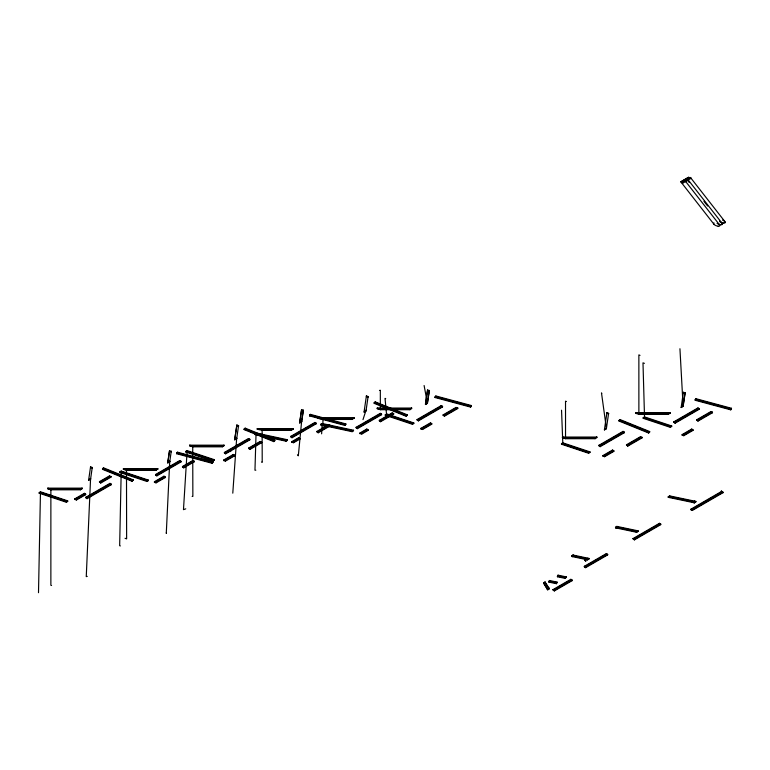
<?xml version="1.0" encoding="UTF-8"?>
<svg xmlns="http://www.w3.org/2000/svg" width="770" height="770" viewBox="0 0 770 770"><rect width="100%" height="100%" fill="white"/><g stroke="black" fill="none" stroke-linecap="round" stroke-linejoin="round"><path stroke-width="1.16" d="M571.658 556.46L573.053 555.035L588.954 558.423L588.954 559.039L587.558 559.848L571.658 556.46L573.053 555.035L572.447 556.623L573.053 555.035M322.957 418.822L322.909 425.877L323.9 425.8M543.678 582.813L545.073 581.966L549.135 588.424L547.74 589.859L543.678 583.4L543.678 582.813L545.353 582.418L545.362 583.044L543.678 583.4L543.678 582.774L547.74 589.859M38.5 592.707L40.473 491.789L67.673 500.856L67.673 501.482L66.364 502.242L39.164 493.175L40.473 491.789L39.164 493.175M256.025 434.203L254.966 470.191L255.823 470.191M88.598 480.336L90.562 466.803L92.246 467.486L90.571 479.2L88.598 480.336L88.598 479.71L90.571 478.574L86.259 576.624L87.251 576.374M719.786 225.504L719.623 225.928A1.068 0.616 0 0 1 719.19 226.188L718.15 226.265M167.773 462.337L169.516 450.787L171.248 451.249L169.737 461.827L167.773 462.963L167.773 462.337L169.737 461.201L166.281 533.379L166.416 532.638M234.715 439.208L236.871 424.982L238.565 425.666L236.679 438.698L234.715 439.834L234.715 439.208L236.679 438.072L232.79 493.166M167.773 462.963L169.516 450.787M234.715 439.834L236.871 424.982M299.665 422.326L301.58 409.688L303.313 410.15L303.313 410.776L301.638 421.816L299.665 422.951L301.638 421.19L303.313 410.15M299.665 422.951L301.58 409.688M368.099 396.55L366.019 410.901L364.056 412.037L366.405 395.867L368.099 396.55L368.099 397.176L366.405 396.492L366.405 395.867M425.454 403.894L427.562 390.005L429.285 390.477L429.285 391.093L427.427 403.384L425.454 404.519L427.427 402.758L429.285 390.477M425.454 404.519L427.562 390.005M608.608 413.336L606.365 428.775L604.402 429.91L606.924 412.653L608.608 413.336L608.608 413.962L606.924 413.269L606.924 412.653M681.152 407.522L683.365 392.276L685.088 392.739L685.088 393.364L683.115 406.387L681.152 407.522L683.115 405.761L685.088 392.739M364.056 412.037L366.019 410.275L362.988 419.64M548.885 581.485L549.491 580.513L557.047 582.101L556.441 583.699L548.885 582.11L548.885 581.485L556.441 583.073L557.047 582.101M548.885 582.11L549.491 580.513M557.442 576.143L558.048 575.171L566.47 576.932L565.074 578.366L557.442 576.769L557.442 576.143L565.074 577.741L566.47 576.932M557.442 576.769L558.048 575.171M564.997 578.347L565.604 576.749L565.074 578.366M176.715 453.116L177.466 452.183L212.992 461.75L212.241 463.309L176.715 453.742L176.715 453.116L212.241 462.683L212.992 461.75M176.715 453.742L177.466 452.183M309.559 415.29L310.31 414.356L345.836 423.914L345.085 425.473L309.559 415.916L309.559 415.29L345.085 424.847L345.836 423.914M309.559 415.916L310.31 414.356M435.089 396.906L435.849 395.972L471.375 405.54L470.614 407.099L435.089 397.532L435.089 396.906L470.614 406.473L471.375 405.54M435.089 397.532L435.849 395.972M695.223 399.649L695.974 398.716L731.5 408.283L730.74 409.842L695.223 400.275L695.223 399.649L730.74 409.217L731.5 408.283M695.223 400.275L695.974 398.716M685.483 181.547A7.209 4.168 0 0 0 685.262 181.383L684.982 181.21A6.612 3.821 0 0 0 683.144 180.44L680.901 181.835A6.612 3.821 0 0 0 682.143 182.846L682.432 183.019A7.209 4.168 0 0 0 682.711 183.144L690.94 178.399A2.194 1.271 -60 0 0 689.91 177.504M687.052 179.15A2.194 1.271 -60 0 1 688.034 180.074A7.209 4.168 0 0 0 687.841 179.891L687.6 179.737A6.612 3.821 0 0 0 685.733 178.938L683.404 180.315A6.612 3.821 0 0 0 684.694 181.335M689.901 177.543L689.188 177.947A2.194 1.271 -60 0 0 688.197 179.988A7.209 4.168 0 0 1 687.889 179.872L687.62 179.728A6.612 3.821 0 0 1 686.243 178.65L688.592 177.292A6.612 3.821 0 0 1 690.421 178.072L690.709 178.236A7.209 4.168 0 0 1 690.94 178.399M102.516 468.699L103.546 467.852L133.181 479.835L132.151 481.308L102.516 469.325L102.516 468.699L132.151 480.682L133.181 479.835M102.516 469.325L103.546 467.852M244.167 428.996L245.187 428.149L274.832 440.132L273.802 441.605L244.167 429.622L244.167 428.996L273.802 440.979L274.832 440.132M244.167 429.622L245.187 428.149M374.201 402.72L375.231 401.873L407.34 414.857L406.31 416.329L374.201 403.345L374.201 402.72L406.31 415.704L407.34 414.857M374.201 403.345L375.231 401.873M619.041 420.42L620.062 419.583L649.697 431.556L648.677 433.029L619.041 421.046L619.041 420.42L648.677 432.403L649.697 431.556M619.041 421.046L620.062 419.583M615.538 527.219L616.934 526.41L638.176 530.867L636.78 532.301L615.538 527.845L615.538 527.219L636.78 531.675L638.176 530.867M668.273 496.708L669.669 495.899L695.878 501.395L694.482 502.829L668.273 497.333L668.273 496.708L694.482 502.204L695.878 501.395M615.538 527.845L616.934 527.036L638.176 531.493M668.273 497.333L669.669 496.525L695.878 502.021M543.678 583.4L545.073 581.966M571.658 555.844L587.558 559.232L588.954 558.423M584.343 566.316L606.375 553.572L607.646 554.304L607.646 554.92L585.614 567.673L584.343 566.316L585.614 567.673M633.152 538.519L659.447 523.311L660.708 524.033L660.708 524.659L634.413 539.876L633.152 538.519L634.413 539.876M584.343 566.941L606.375 554.198L606.375 553.572M633.152 539.144L659.447 523.927L659.447 523.311M585.614 567.047L607.646 554.304M547.74 589.233L549.135 588.424M634.413 539.25L660.708 524.033M690.988 509.759L690.988 509.134L721.76 491.327L721.76 491.953L690.988 509.759L692.259 510.491L723.02 492.685L721.336 491.087L723.02 492.685M553.081 589.579L570.849 579.3L572.12 580.031L572.12 580.657L554.352 590.937L553.081 589.579L554.352 590.937M553.091 590.205L570.849 579.925L570.849 579.3M692.259 510.491L692.259 509.865L723.02 492.059M554.352 590.311L572.12 580.031M47.779 488.142L50.878 489.181L80.455 489.181L82.246 488.142L80.455 489.797L50.878 489.797L47.779 488.767L47.779 488.142L82.246 488.142M99.445 481.673L109.465 475.899L110.947 476.495L110.947 477.121L100.716 483.031L99.445 481.673L100.716 482.405L110.947 476.495M99.445 482.299L109.465 476.514L110.947 477.121M39.164 492.55L66.364 501.616L67.673 500.856M119.899 471.808L121.208 471.048L148.398 480.114L147.089 481.491L119.899 472.433L119.899 471.808L147.089 480.875L148.398 480.114M119.899 472.433L121.208 471.673L148.398 480.74M74.844 498.835L84.373 493.329L85.643 494.061L85.643 494.687L76.451 499.99L74.844 499.46L74.844 498.835L76.451 499.364L85.643 494.061M74.844 499.46L84.373 493.955L85.643 494.687M85.788 497.304L109.956 483.358L111.217 484.089L111.217 484.715L87.058 498.662L85.788 497.304L87.058 498.036L111.217 484.089M85.788 497.93L109.956 483.983L111.217 484.715M185.84 451.393L187.149 450.633L214.349 459.7L213.04 461.076L185.84 452.009L185.84 451.393L213.04 460.45L214.349 459.7M185.84 452.009L187.149 451.258L214.349 460.325M123.392 468.709L126.492 469.748L156.069 469.748L157.86 468.709L156.069 470.374L126.492 470.374L123.392 469.334L123.392 468.709L157.86 468.709M155.578 474.512L179.737 460.566L181.008 461.288L181.008 461.913L156.839 475.87L155.578 474.512L156.839 475.244L181.008 461.288M155.578 475.138L179.737 461.182L181.008 461.913M154.443 481.702L163.972 476.197L165.232 476.928L165.232 477.554L156.05 482.857L154.443 482.318L154.443 481.702L156.05 482.232L165.232 476.928M154.443 482.318L163.972 476.822L165.232 477.554M182.452 466.514L192.462 460.73L194.194 461.192L194.194 461.817L183.722 467.862L182.452 466.514L183.722 467.236L194.194 461.192M182.452 467.13L192.462 461.355L194.194 461.817M189.622 445.175L192.721 446.215L222.309 446.215L224.089 445.175L222.309 446.831L192.721 446.831L189.622 445.801L189.622 445.175L224.089 445.175M683.134 180.44L680.796 181.787L713.954 224.243M683.423 180.334L685.724 178.948M688.592 177.292L686.253 178.65L689.198 182.423M684.453 180.69L683.741 181.094A2.194 1.271 -60 0 0 682.749 183.135M686.33 179.602L687.042 179.189M260.481 435.676L254.668 434.424L255.274 433.452M254.668 434.424L255.621 433.876M224.368 452.452L248.527 438.505L249.798 439.237L249.798 439.863L225.629 453.809L224.368 452.452L225.629 453.183L249.798 439.237M224.368 453.078L248.527 439.131L249.798 439.863M223.801 459.969L233.329 454.464L234.6 455.195L234.6 455.821L225.408 461.124L223.801 460.595L223.801 459.969L225.408 460.508L234.6 455.195M223.801 460.595L233.329 455.089L234.6 455.821M248.691 448.063L260.125 441.46L261.608 442.067L261.608 442.692L249.952 449.42L248.691 448.063L249.952 448.794L261.608 442.067M248.691 448.689L260.125 442.086L261.608 442.692M257.257 428.62L262.127 429.65L291.522 429.65L293.312 428.62L291.522 430.276L262.127 430.276L257.257 429.246L257.257 428.62L293.312 428.62M290.742 436.388L314.911 422.441L316.172 423.163L316.172 423.789L292.013 437.745L290.742 436.388L292.013 437.119L316.172 423.163M290.742 437.014L314.911 423.057L316.172 423.789M254.668 433.799L286.045 440.556L287.441 439.757L287.441 440.382L286.045 441.181L263.966 436.426M320.753 424.299L322.149 423.5L353.536 430.257L352.14 431.681L320.763 424.925L320.753 424.299L352.14 431.056L353.536 430.257M291.734 441.691L298.567 437.745L299.838 438.476L299.838 439.102L293.582 442.712L291.734 442.317L291.734 441.691L293.582 442.086L299.838 438.476M320.763 424.925L322.149 424.126L353.536 430.882M291.734 442.317L298.567 438.371L299.838 439.102M316.913 431.421L328.261 424.876L329.983 425.338L329.983 425.964L318.174 432.779L316.913 431.421L318.174 432.153L329.983 425.338M316.913 432.047L328.261 425.492L329.983 425.964M325.315 418.822L352.352 418.822L354.142 417.783L352.352 419.448L328.838 419.448M356.125 427.292L380.284 413.346L381.554 414.077L381.554 414.703L357.386 428.649L356.125 427.292L357.386 428.024L381.554 414.077M356.125 427.918L380.284 413.971L381.554 414.703M391.093 415.367L413.76 422.923L413.76 423.548L412.45 424.299L385.25 415.232L386.569 413.856L388.831 414.606M385.25 415.232L386.569 414.481L413.76 423.548M379.312 420.343L392.161 412.922L393.653 413.529L393.653 414.144L380.572 421.7L379.312 420.343L380.572 421.075L393.653 413.529M379.312 420.969L392.161 413.548L393.653 414.144M359.956 433L366.789 429.044L368.06 429.775L368.06 430.401L361.804 434.011L359.956 433.616L359.956 433L361.804 433.385L368.06 429.775M359.956 433.616L366.789 429.67L368.06 430.401M390.987 409.707L380.342 409.707L377.242 408.678L377.242 408.052L380.342 409.091L409.919 409.091L411.709 408.052L409.919 409.707L393.355 409.707M417.099 419.534L441.258 405.588L442.529 406.31L442.529 406.935L418.36 420.892L417.099 419.534L418.36 420.266L442.529 406.31M417.099 420.16L441.258 406.204L442.529 406.935M385.25 414.616L412.45 423.673L413.76 422.923M443.125 414.876L456.004 407.445L457.736 407.908L457.736 408.533L444.386 416.233L443.125 414.876L444.386 415.608L457.736 407.908M420.94 428.341L430.469 422.846L431.729 423.577L431.729 424.193L422.547 429.506L420.94 428.967L420.94 428.341L422.547 428.88L431.729 423.577M443.125 415.502L456.004 408.061L457.736 408.533M420.94 428.967L430.469 423.471L431.729 424.193M561.503 443.597L562.812 442.837L590.003 451.903L588.694 453.28L561.503 444.223L561.503 443.597L588.694 452.664L590.003 451.903M561.503 444.223L562.812 443.462L590.003 452.529M601.774 393.383L601.486 392.892L606.365 428.149L604.402 429.91M562.437 437.052L565.536 438.092L595.114 438.092L596.904 437.052L595.114 438.708L565.536 438.708L562.437 437.678L562.437 437.052L596.904 437.052M643.229 417.677L644.538 416.926L671.729 425.993L670.42 427.369L643.229 418.303L643.229 417.677L670.42 426.744L671.729 425.993M643.229 418.303L644.538 417.552L671.729 426.619M598.887 445.32L623.046 431.364L624.316 432.095L624.316 432.721L600.148 446.667L598.887 445.32L600.148 446.051L624.316 432.095M598.887 445.936L623.046 431.989L624.316 432.721M635.779 412.701L638.879 413.731L668.456 413.731L670.247 412.701L668.456 414.356L638.879 414.356L635.779 413.326L635.779 412.701L670.247 412.701M603.006 455.542L612.545 450.036L613.806 450.768L613.806 451.393L604.614 456.697L603.006 456.167L603.006 455.542L604.614 456.071L613.806 450.768M603.006 456.167L612.545 450.662L613.806 451.393M626.472 444.781L640.505 436.677L641.997 437.283L641.997 437.909L627.743 446.138L626.472 444.781L627.743 445.512L641.997 437.283M626.472 445.406L640.505 437.302L641.997 437.909M673.788 421.864L697.957 407.917L699.218 408.649L699.218 409.265L675.059 423.221L673.788 421.864L675.059 422.595L699.218 408.649M673.788 422.489L697.957 408.533L699.218 409.265M696.686 419.775L710.72 411.671L712.452 412.133L712.452 412.758L697.957 421.123L696.686 419.775L697.957 420.497L712.452 412.133M696.686 420.391L710.72 412.297L712.452 412.758M682.182 434.55L691.71 429.044L692.971 429.775L692.971 430.401L683.779 435.704L682.182 435.175L682.182 434.55L683.779 435.089L692.971 429.775M682.182 435.175L691.71 429.67L692.971 430.401M185.753 508.845L183.472 509.663L187.149 450.633L187.149 451.258M379.475 390.428L380.332 390.265L380.342 409.707M192.144 496.448L192.856 496.371L192.721 446.215L192.721 446.831M377.242 408.052L386.752 408.052M389.129 408.052L411.709 408.052M377.242 408.678L386.752 408.678M391.507 408.678L411.709 408.678M635.779 413.326L670.247 413.326M321.696 417.783L354.142 417.783M321.696 418.408L354.142 418.408M325.315 419.448L318.087 418.408L318.087 417.783M257.257 429.246L293.312 429.246M562.437 437.678L596.904 437.678M189.622 445.801L224.089 445.801M123.392 469.334L157.86 469.334M47.779 488.767L82.246 488.767M723.598 223.117L724.637 223.04A1.068 0.616 0 0 0 725.08 222.79L725.234 222.27M720.739 224.773L721.779 224.686A1.068 0.616 0 0 0 722.212 224.436L722.366 223.926M561.542 410.208L562.812 443.462M321.629 433.837L322.149 423.5L322.149 424.126M558.048 575.796L566.47 577.558M549.491 581.138L557.047 582.726M573.053 555.651L588.954 559.039M257.219 433.25L287.441 439.757M259.548 434.376L287.441 440.382M685.088 393.364L683.365 392.902L683.365 392.276M695.974 399.341L731.5 408.909M427.562 390.631L429.285 391.093M435.849 396.598L471.375 406.165M301.58 410.314L303.313 410.776M310.31 414.972L345.836 424.539M177.466 452.808L212.992 462.375M169.516 451.413L171.248 451.875L171.248 451.249M40.473 492.415L67.673 501.482M644.413 363.353L642.988 362.853L644.538 417.552M385.731 398.639L385.019 398.388L386.569 414.481M120.37 545.93L119.658 545.689L121.208 471.048L121.208 471.673M51.58 585.489L50.868 585.238L50.878 489.181L50.878 489.797M125.058 538.297L126.627 538.875L126.492 469.748L126.492 470.374M566.383 401.507L565.526 401.18L565.536 438.708M620.062 420.199L649.697 432.182M375.231 402.498L407.34 415.482M245.187 428.775L274.832 440.758M236.871 425.608L238.565 426.291L238.565 425.666M103.546 468.478L133.181 480.461M640.005 355.394L638.869 354.893L638.879 414.356M684.944 181.479L685.021 181.518A7.209 4.168 0 0 0 685.3 181.653A2.194 1.271 -60 0 1 686.32 179.574M690.988 509.134L692.259 509.865M659.447 523.927L660.708 524.659M606.375 554.198L607.646 554.92M570.849 579.925L572.12 580.657M261.646 462.067L262.214 462.395L262.147 436.667M297.461 454.849L298.317 455.83L301.638 421.19L301.638 421.816M690.642 177.745L724.907 221.606M687.783 179.4L722.048 223.262M703.934 201.288L707.62 206.004M685.194 180.892L719.459 224.753M679.939 348.743L683.115 406.387L683.115 405.761M545.073 582.592L549.135 589.05M424.106 385.51L427.427 403.384L427.427 402.758M587.558 559.232L587.558 559.848M262.137 434.328L262.127 429.65L262.127 430.276M722.597 491.818L722.597 492.444M694.482 502.204L694.482 502.829M636.78 531.675L636.78 532.301M556.441 583.073L556.441 583.699M352.14 431.056L352.14 431.681M286.045 440.556L286.045 441.181M730.74 409.217L730.74 409.842M710.72 411.671L710.72 412.297M697.957 407.917L697.957 408.533M697.957 420.497L697.957 421.123M691.71 429.044L691.71 429.67M683.779 435.089L683.779 435.704M675.059 422.595L675.059 423.221M670.42 426.744L670.42 427.369M668.456 413.731L668.456 414.356M648.677 432.403L648.677 433.029M640.505 436.677L640.505 437.302M627.743 445.512L627.743 446.138M623.046 431.364L623.046 431.989M612.545 450.036L612.545 450.662M606.365 428.149L606.365 428.775M604.614 456.071L604.614 456.697M600.148 446.051L600.148 446.667M595.114 438.092L595.114 438.708M588.694 452.664L588.694 453.28M470.614 406.473L470.614 407.099M456.004 407.445L456.004 408.061M444.386 415.608L444.386 416.233M441.258 405.588L441.258 406.204M430.469 422.846L430.469 423.471M422.547 428.88L422.547 429.506M418.36 420.266L418.36 420.892M412.45 423.673L412.45 424.299M409.919 409.091L409.919 409.707M406.31 415.704L406.31 416.329M392.161 412.922L392.161 413.548M380.572 421.075L380.572 421.7M380.284 413.346L380.284 413.971M366.789 429.044L366.789 429.67M366.019 410.275L366.019 410.901M361.804 433.385L361.804 434.011M357.386 428.024L357.386 428.649M352.352 418.822L352.352 419.448M345.085 424.847L345.085 425.473M328.261 424.876L328.261 425.492M318.174 432.153L318.174 432.779M314.911 422.441L314.911 423.057M298.567 437.745L298.567 438.371M293.582 442.086L293.582 442.712M292.013 437.119L292.013 437.745M291.522 429.65L291.522 430.276M273.802 440.979L273.802 441.605M260.125 441.46L260.125 442.086M249.952 448.794L249.952 449.42M248.527 438.505L248.527 439.131M236.679 438.072L236.679 438.698M233.329 454.464L233.329 455.089M230.702 450.566L230.702 449.94L230.548 451.595L230.548 450.97M225.629 453.183L225.629 453.809M225.408 460.508L225.408 461.124M222.309 446.215L222.309 446.831M213.04 460.45L213.04 461.076M212.241 462.683L212.241 463.309M192.462 460.73L192.462 461.355M183.722 467.236L183.722 467.862M179.737 460.566L179.737 461.182M169.737 461.201L169.737 461.827M163.972 476.197L163.972 476.822M156.839 475.244L156.839 475.87M156.069 469.748L156.069 470.374M156.05 482.232L156.05 482.857M147.089 480.875L147.089 481.491M132.151 480.682L132.151 481.308M109.956 483.358L109.956 483.983M109.465 475.899L109.465 476.514M100.716 482.405L100.716 483.031M92.246 467.486L92.246 468.112L90.562 467.428L90.562 466.803M90.571 478.574L90.571 479.2M87.058 498.036L87.058 498.662M84.373 493.329L84.373 493.955M80.455 489.181L80.455 489.797M76.451 499.364L76.451 499.99M66.364 501.616L66.364 502.242M713.973 222.915A1.068 0.616 0 0 0 713.79 223.059L713.636 223.579A5.679 3.282 0 0 0 718.179 226.168M717.207 223.29A5.679 3.282 0 0 1 719.671 225.427M684.463 180.652A2.194 1.271 -60 0 1 685.444 181.576M684.174 180.95A1.165 0.674 0 0 1 683.885 181.066M720.248 221.991A5.679 3.282 0 0 1 722.26 223.935M720.768 224.676A5.679 3.282 0 0 1 717.274 223.358M686.763 179.458A1.165 0.674 0 0 1 686.474 179.574M722.529 220.105A5.679 3.282 0 0 1 725.128 222.28M723.636 223.021A5.679 3.282 0 0 1 719.642 221.211M689.622 177.803A1.165 0.674 0 0 1 689.333 177.918M587.115 559.135L587.115 559.751L587.731 558.163L587.115 559.135M616.934 526.41L616.327 528.008L616.934 526.41M636.963 530.617L636.347 532.205L636.963 530.617M669.669 495.899L669.063 497.497L669.669 495.899M694.656 501.145L694.049 502.743L694.656 501.145M548.981 588.174L547.297 588.53L547.297 589.146L548.981 588.8L548.981 588.174M585.797 560.685L584.536 559.954L585.797 561.311L585.797 560.685"/></g></svg>
